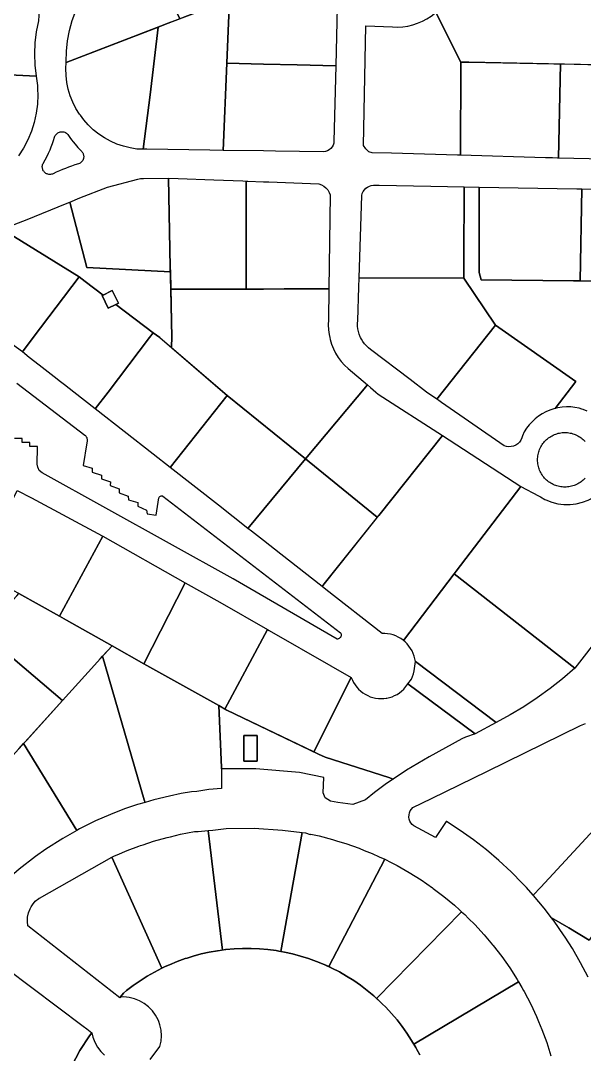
# Model space of a CAD drawing. Header units: metres. Extents: x 3 to 1027712, y 40 to 4430649.
# Drawn here: x 512744.4 to 512892.1, y 4412620.9 to 4412892.1 of the extents above; entities that cross this region are included whole.
import ezdxf

# ---------------------------------------------------------------- set-up
doc = ezdxf.new("R2010")
doc.units = ezdxf.units.M
doc.header["$MEASUREMENT"] = 0
doc.layers.add('A.ES.SDGC.CP.07003.cadastralparcel — CadastralParcel', color=1, linetype='Continuous')

msp = doc.modelspace()

# ---------------------------------------------------------------- linework, layer by layer
at = {"layer": 'A.ES.SDGC.CP.07003.cadastralparcel — CadastralParcel', "color": 7, "linetype": 'Continuous', "flags": 128}
for points in [[(512777.56, 4412913.19), (512794.24, 4412922.78), (512799.17, 4412925.61), (512812.62, 4412902.04), (512827.56, 4412905.58), (512827.51, 4412903.5), (512826.97, 4412880.26), (512816.84, 4412880.52), (512808.06, 4412880.75), (512798.46, 4412881), (512798.82, 4412889.45), (512799.16, 4412897.63), (512787.4, 4412893.12), (512786.1, 4412892.62), (512776.7, 4412912.7), (512777.56, 4412913.19)], [(512786.1, 4412892.62), (512782.37, 4412891.19), (512782.16, 4412891.11), (512756.31, 4412881.19), (512756.32, 4412881.36), (512756.37, 4412884.09), (512756.64, 4412886.81), (512757.15, 4412889.5), (512757.87, 4412892.14), (512758.82, 4412894.71), (512759.97, 4412897.19), (512761.33, 4412899.56), (512762.89, 4412901.81), (512764.62, 4412903.93), (512766.53, 4412905.89), (512768.59, 4412907.69), (512770.8, 4412909.31), (512773.62, 4412910.93), (512776.7, 4412912.7), (512786.1, 4412892.62)], [(512859.76, 4412881.27), (512853.18, 4412894.28), (512854.02, 4412895.05), (512854.91, 4412896.04), (512855.72, 4412897.11), (512856.43, 4412898.24), (512857.05, 4412899.43), (512857.55, 4412900.67), (512857.95, 4412901.94), (512858.1, 4412902.66), (512858.23, 4412903.25), (512871.82, 4412901.51), (512894.63, 4412904.71), (512896.9, 4412899.22), (512897.35, 4412898.12), (512898.48, 4412895.45), (512899.98, 4412891.63), (512901.64, 4412887.87), (512903.46, 4412884.19), (512905.43, 4412880.59), (512905.53, 4412880.41), (512903.68, 4412880.4), (512861.87, 4412881.24), (512859.76, 4412881.27)], [(512782.16, 4412891.11), (512782.37, 4412891.19), (512787.4, 4412893.12), (512799.16, 4412897.63), (512798.82, 4412889.45), (512798.46, 4412881), (512797.5, 4412858.09), (512793.93, 4412858.14), (512777.49, 4412858.39), (512776.53, 4412858.41), (512778.3, 4412872.65), (512780.47, 4412890.46), (512782.16, 4412891.11)], [(512852.79, 4412893.95), (512853.03, 4412894.14), (512853.18, 4412894.28), (512859.76, 4412881.27), (512859.76, 4412880.59), (512859.65, 4412856.81), (512858.89, 4412856.84), (512841.58, 4412857.35), (512836.53, 4412857.49), (512835.68, 4412857.74), (512834.83, 4412858.48), (512834.25, 4412859.34), (512834.85, 4412890.74), (512841.87, 4412890.51), (512843.2, 4412890.46), (512844.54, 4412890.54), (512845.87, 4412890.72), (512847.17, 4412891.02), (512848.44, 4412891.44), (512849.67, 4412891.96), (512850.86, 4412892.59), (512851.98, 4412893.31), (512852.79, 4412893.95)], [(512776.53, 4412858.41), (512774.85, 4412858.43), (512773.06, 4412858.72), (512771.3, 4412859.16), (512769.59, 4412859.75), (512767.93, 4412860.49), (512766.35, 4412861.36), (512764.84, 4412862.37), (512763.42, 4412863.51), (512762.11, 4412864.76), (512760.91, 4412866.12), (512760.04, 4412867.31), (512759.84, 4412867.58), (512758.89, 4412869.12), (512758.07, 4412870.74), (512757.4, 4412872.43), (512756.88, 4412874.17), (512756.51, 4412875.94), (512756.29, 4412877.74), (512756.23, 4412879.55), (512756.31, 4412881.19), (512780.47, 4412890.46), (512778.3, 4412872.65), (512776.53, 4412858.41)], [(512885.4, 4412880.77), (512885.87, 4412880.76), (512885.38, 4412856.08), (512885.1, 4412856.09), (512883.82, 4412856.12), (512881.93, 4412856.16), (512859.65, 4412856.81), (512859.76, 4412880.59), (512859.76, 4412881.27), (512861.87, 4412881.24), (512884.14, 4412880.79), (512885.4, 4412880.77)], [(512816.84, 4412880.52), (512826.97, 4412880.26), (512826.51, 4412860.5), (512826.43, 4412859.96), (512826.26, 4412859.46), (512826.01, 4412858.98), (512825.67, 4412858.57), (512825.26, 4412858.22), (512824.79, 4412857.95), (512824.29, 4412857.77), (512823.76, 4412857.69), (512811.19, 4412857.88), (512808.06, 4412857.93), (512797.5, 4412858.09), (512798.46, 4412881), (512808.06, 4412880.75), (512816.84, 4412880.52)], [(512885.87, 4412880.76), (512903.68, 4412880.4), (512905.53, 4412880.41), (512906.67, 4412877.78), (512908.77, 4412873.84), (512914.19, 4412866.14), (512916.36, 4412863.07), (512916.99, 4412861.51), (512917.19, 4412860.73), (512917.28, 4412859.94), (512917.11, 4412859.15), (512916.73, 4412858.11), (512916.08, 4412857.08), (512915.48, 4412856.4), (512914.9, 4412855.99), (512914.22, 4412855.69), (512913.43, 4412855.48), (512885.38, 4412856.08), (512885.87, 4412880.76)], [(512753.29, 4412861.57), (512753.37, 4412861.79), (512753.47, 4412862.01), (512753.6, 4412862.2), (512753.76, 4412862.38), (512753.93, 4412862.55), (512754.13, 4412862.69), (512754.33, 4412862.8), (512754.55, 4412862.89), (512754.78, 4412862.96), (512755.01, 4412862.99), (512755.25, 4412863), (512755.49, 4412862.98), (512755.72, 4412862.94), (512755.94, 4412862.86), (512756.16, 4412862.76), (512756.36, 4412862.63), (512756.47, 4412862.55), (512756.58, 4412862.45), (512756.68, 4412862.35), (512756.77, 4412862.24), (512757.31, 4412861.48), (512757.74, 4412860.89), (512758.19, 4412860.31), (512758.69, 4412859.7), (512759.03, 4412859.3), (512759.41, 4412858.86), (512759.87, 4412858.36), (512760.39, 4412857.82), (512760.55, 4412857.62), (512760.66, 4412857.45), (512760.74, 4412857.28), (512760.81, 4412857.11), (512760.86, 4412856.92), (512760.9, 4412856.73), (512760.91, 4412856.54), (512760.91, 4412856.35), (512760.89, 4412856.16), (512760.84, 4412855.92), (512760.76, 4412855.69), (512760.65, 4412855.48), (512760.52, 4412855.27), (512760.36, 4412855.09), (512760.18, 4412854.92), (512759.99, 4412854.78), (512759.77, 4412854.66), (512759.56, 4412854.58), (512758.61, 4412854.27), (512757.71, 4412853.96), (512756.89, 4412853.66), (512756.17, 4412853.38), (512755.37, 4412853.06), (512754.57, 4412852.72), (512753.7, 4412852.34), (512752.88, 4412851.95), (512752.73, 4412851.89), (512752.49, 4412851.82), (512752.24, 4412851.78), (512751.99, 4412851.78), (512751.74, 4412851.8), (512751.55, 4412851.84), (512751.36, 4412851.9), (512751.18, 4412851.98), (512751.01, 4412852.07), (512750.85, 4412852.18), (512750.7, 4412852.31), (512750.56, 4412852.45), (512750.44, 4412852.6), (512750.33, 4412852.76), (512750.24, 4412852.94), (512750.16, 4412853.12), (512750.11, 4412853.31), (512750.07, 4412853.5), (512750.06, 4412853.7), (512750.06, 4412853.89), (512750.08, 4412854.09), (512750.11, 4412854.23), (512750.15, 4412854.37), (512750.2, 4412854.51), (512750.25, 4412854.65), (512750.8, 4412855.61), (512751.24, 4412856.44), (512751.68, 4412857.33), (512752.08, 4412858.23), (512752.42, 4412859.05), (512752.73, 4412859.88), (512753.02, 4412860.72), (512753.29, 4412861.57)], [(512761.75, 4412827.36), (512757.25, 4412844.54), (512759.86, 4412845.62), (512767.16, 4412848.42), (512775.14, 4412850.55), (512775.81, 4412850.73), (512776.62, 4412850.74), (512783.17, 4412850.81), (512783.59, 4412827.42), (512783.62, 4412826.19), (512761.75, 4412827.36)], [(512803.46, 4412821.7), (512801.57, 4412821.69), (512794.84, 4412821.67), (512784.53, 4412821.65), (512783.73, 4412821.65), (512783.59, 4412827.42), (512783.17, 4412850.81), (512785.63, 4412850.72), (512795.01, 4412850.37), (512802.65, 4412850.08), (512803.46, 4412850.05), (512803.46, 4412821.7)], [(512803.9, 4412850.03), (512808.06, 4412849.87), (512809.47, 4412849.82), (512822.51, 4412849.32), (512823.2, 4412849.09), (512823.85, 4412848.74), (512824.41, 4412848.28), (512824.88, 4412847.72), (512825.24, 4412847.08), (512825.48, 4412846.39), (512825.19, 4412821.76), (512813.49, 4412821.73), (512808.06, 4412821.71), (512803.97, 4412821.7), (512803.46, 4412821.7), (512803.46, 4412850.05), (512803.9, 4412850.03)], [(512860.56, 4412824.59), (512833.1, 4412824.67), (512833.79, 4412846.29), (512833.94, 4412846.81), (512834.17, 4412847.31), (512834.48, 4412847.76), (512834.86, 4412848.15), (512835.29, 4412848.48), (512835.78, 4412848.72), (512836.3, 4412848.88), (512836.84, 4412848.96), (512838.33, 4412848.93), (512851.86, 4412848.69), (512860.64, 4412848.53), (512860.57, 4412829.11), (512860.57, 4412828.06), (512860.56, 4412824.59)], [(512890.15, 4412847.99), (512891.47, 4412847.97), (512891.04, 4412823.87), (512889.3, 4412823.89), (512865.12, 4412824.13), (512864.53, 4412826.03), (512864.53, 4412826.76), (512864.53, 4412848.46), (512890.15, 4412847.99)], [(512916.35, 4412847.51), (512916.64, 4412847.51), (512916.14, 4412823.62), (512915.9, 4412823.62), (512915.61, 4412823.62), (512891.04, 4412823.87), (512891.47, 4412847.97), (512905.95, 4412847.7), (512915.98, 4412847.52), (512916.35, 4412847.51)], [(512784.05, 4412808.97), (512783.96, 4412806.64), (512783.95, 4412806.33), (512780.87, 4412808.97), (512779.16, 4412810.25), (512769.32, 4412817.66), (512769.99, 4412817.99), (512768.41, 4412821.29), (512766.04, 4412820.15), (512761.29, 4412823.71), (512759.68, 4412824.91), (512739.76, 4412837.21), (512740.65, 4412837.73), (512741.88, 4412838.3), (512743.09, 4412838.86), (512745.63, 4412839.76), (512756.61, 4412844.28), (512757.25, 4412844.54), (512761.75, 4412827.36), (512783.62, 4412826.19), (512784.05, 4412808.97)], [(512759.68, 4412824.91), (512761.29, 4412823.71), (512766.04, 4412820.15), (512765.75, 4412820.01), (512767.34, 4412816.71), (512769.32, 4412817.66), (512779.16, 4412810.25), (512778.19, 4412808.97), (512767.32, 4412794.68), (512763.96, 4412790.26), (512758.31, 4412794.68), (512755.92, 4412796.55), (512754.5, 4412797.66), (512753.97, 4412798.07), (512749.27, 4412801.74), (512746.64, 4412803.79), (512744.86, 4412805.22), (512747.68, 4412808.97), (512759.68, 4412824.91)], [(512853.47, 4412792.82), (512850.79, 4412794.68), (512846.44, 4412797.98), (512836.1, 4412805.84), (512835.53, 4412806.29), (512835, 4412806.79), (512834.52, 4412807.33), (512834.09, 4412807.91), (512833.71, 4412808.53), (512833.49, 4412808.97), (512833.39, 4412809.18), (512833.13, 4412809.86), (512832.92, 4412810.55), (512832.78, 4412811.27), (512832.7, 4412811.99), (512832.69, 4412812.71), (512832.74, 4412813.44), (512833.02, 4412822.18), (512833.1, 4412824.67), (512860.56, 4412824.59), (512868.86, 4412812.26), (512853.47, 4412792.82)], [(512819.09, 4412777.13), (512798.55, 4412793.82), (512783.95, 4412806.33), (512783.96, 4412806.64), (512784.05, 4412808.97), (512783.73, 4412821.65), (512784.53, 4412821.65), (512794.84, 4412821.67), (512801.57, 4412821.69), (512808.06, 4412821.71), (512813.49, 4412821.73), (512825.19, 4412821.76), (512825.1, 4412813.66), (512825.03, 4412812.35), (512825.07, 4412811.05), (512825.22, 4412809.75), (512825.39, 4412808.97), (512825.49, 4412808.48), (512825.87, 4412807.23), (512826.35, 4412806.02), (512826.94, 4412804.85), (512827.63, 4412803.74), (512828.42, 4412802.7), (512829.29, 4412801.73), (512830.24, 4412800.84), (512835.29, 4412796.58), (512819.09, 4412777.13)], [(512769.99, 4412817.99), (512769.32, 4412817.66), (512767.34, 4412816.71), (512765.75, 4412820.01), (512766.04, 4412820.15), (512768.05, 4412821.12), (512768.41, 4412821.29), (512769.99, 4412817.99)], [(512868.86, 4412812.26), (512889.88, 4412797.43), (512884.46, 4412790.39), (512884.12, 4412790.31), (512883.06, 4412789.96), (512882.03, 4412789.52), (512881.05, 4412788.98), (512880.11, 4412788.37), (512879.23, 4412787.68), (512878.42, 4412786.91), (512877.67, 4412786.08), (512877, 4412785.18), (512876.4, 4412784.23), (512875.9, 4412783.24), (512875.74, 4412782.64), (512875.47, 4412782.08), (512875.11, 4412781.57), (512874.67, 4412781.14), (512874.15, 4412780.79), (512873.58, 4412780.53), (512872.98, 4412780.38), (512872.36, 4412780.34), (512871.77, 4412780.41), (512871.74, 4412780.41), (512871.14, 4412780.58), (512854.71, 4412791.96), (512853.99, 4412792.46), (512853.47, 4412792.82), (512868.86, 4412812.26)], [(512798.55, 4412793.82), (512783.55, 4412774.91), (512779.13, 4412778.37), (512763.96, 4412790.26), (512767.32, 4412794.68), (512778.19, 4412808.97), (512779.16, 4412810.25), (512780.87, 4412808.97), (512798.55, 4412793.82)], [(512836.12, 4412795.87), (512837.52, 4412794.68), (512838.12, 4412794.17), (512854.92, 4412783.27), (512838.25, 4412762.34), (512837.87, 4412761.87), (512819.99, 4412776.4), (512819.09, 4412777.13), (512835.29, 4412796.58), (512836.12, 4412795.87)], [(512803.95, 4412758.93), (512796.21, 4412764.99), (512783.55, 4412774.91), (512798.55, 4412793.82), (512819.09, 4412777.13), (512803.95, 4412758.93)], [(512854.92, 4412783.27), (512875.53, 4412769.9), (512858.55, 4412747.66), (512858.03, 4412746.98), (512844.7, 4412729.52), (512844.61, 4412729.59), (512844.01, 4412730.02), (512843.37, 4412730.39), (512842.71, 4412730.7), (512842.02, 4412730.96), (512841.31, 4412731.16), (512840.58, 4412731.29), (512839.85, 4412731.36), (512839.11, 4412731.37), (512824.41, 4412742.89), (512823.39, 4412743.69), (512823.96, 4412744.41), (512838.25, 4412762.34), (512854.92, 4412783.27)], [(512819.99, 4412776.4), (512837.87, 4412761.87), (512837.22, 4412761.05), (512823.96, 4412744.41), (512823.39, 4412743.69), (512812.55, 4412752.18), (512808.06, 4412755.7), (512804.89, 4412758.19), (512803.95, 4412758.93), (512819.09, 4412777.13), (512819.99, 4412776.4)], [(512743.49, 4412768.88), (512747.21, 4412766.9), (512765.79, 4412756.99), (512765.92, 4412756.91), (512754.54, 4412735.85), (512743.93, 4412741.81), (512742.57, 4412742.57), (512733.11, 4412747.89), (512743.49, 4412768.88)], [(512915.15, 4412755.01), (512911.86, 4412750.88), (512889.65, 4412722.23), (512858.03, 4412746.98), (512858.55, 4412747.66), (512875.53, 4412769.9), (512880.15, 4412767.47), (512880.63, 4412767.16), (512881.76, 4412766.53), (512882.06, 4412766.38), (512883.58, 4412765.79), (512885.16, 4412765.39), (512886.78, 4412765.19), (512888.41, 4412765.18), (512890.03, 4412765.38), (512891.61, 4412765.77), (512893.14, 4412766.35), (512894.58, 4412767.11), (512895.91, 4412768.05), (512897.27, 4412769.01), (512897.39, 4412768.91), (512915.15, 4412755.01)], [(512765.92, 4412756.91), (512787.5, 4412744.68), (512776.71, 4412723.41), (512768.33, 4412728.11), (512756.37, 4412734.82), (512754.54, 4412735.85), (512765.92, 4412756.91)], [(512858.03, 4412746.98), (512889.65, 4412722.23), (512886.43, 4412719.46), (512883.15, 4412716.88), (512879.76, 4412714.44), (512876.27, 4412712.14), (512872.69, 4412710), (512869.02, 4412708.01), (512847.87, 4412724), (512847.74, 4412724.73), (512847.54, 4412725.44), (512847.28, 4412726.13), (512846.97, 4412726.79), (512846.6, 4412727.43), (512846.17, 4412728.03), (512845.7, 4412728.6), (512845.18, 4412729.12), (512844.7, 4412729.52), (512858.03, 4412746.98)], [(512797.91, 4412711.52), (512796.3, 4412712.42), (512776.71, 4412723.41), (512787.5, 4412744.68), (512796.56, 4412739.55), (512809.12, 4412732.36), (512797.91, 4412711.52)], [(512743.38, 4412741.22), (512743.93, 4412741.81), (512754.54, 4412735.85), (512756.37, 4412734.82), (512768.33, 4412728.11), (512765.21, 4412724.66), (512763.77, 4412723.07), (512755.39, 4412713.81), (512739.95, 4412726.89), (512739.76, 4412727.05), (512734.39, 4412731.58), (512743.38, 4412741.22)], [(512821.27, 4412700.26), (512798.47, 4412711.2), (512797.91, 4412711.52), (512809.12, 4412732.36), (512809.55, 4412732.11), (512825.65, 4412722.89), (512831.05, 4412719.79), (512821.27, 4412700.26)], [(512739.76, 4412727.05), (512739.95, 4412726.89), (512755.39, 4412713.81), (512743.87, 4412701.06), (512742.21, 4412699.22), (512732.11, 4412688.06), (512731.78, 4412687.69), (512731.33, 4412688.06), (512716.42, 4412700.3), (512739.76, 4412727.05)], [(512796.3, 4412712.42), (512796.99, 4412696.2), (512797.05, 4412691.35), (512796.99, 4412690.64), (512793.68, 4412690.41), (512790.6, 4412689.91), (512789.2, 4412689.81), (512786.48, 4412689.34), (512783.43, 4412688.69), (512779.28, 4412687.67), (512776.99, 4412687.03), (512776.78, 4412687.75), (512765.86, 4412725.38), (512768.33, 4412728.11), (512776.71, 4412723.41), (512796.3, 4412712.42)], [(512745.98, 4412703.39), (512755.39, 4412713.81), (512763.77, 4412723.07), (512765.21, 4412724.66), (512765.86, 4412725.38), (512776.78, 4412687.75), (512776.99, 4412687.03), (512775.03, 4412686.48), (512771.57, 4412685.33), (512767.9, 4412683.9), (512763.98, 4412682.16), (512760.36, 4412680.34), (512759.8, 4412680.06), (512759.15, 4412679.69), (512745.16, 4412702.5), (512745.98, 4412703.39)], [(512847.87, 4412724), (512869.02, 4412708.01), (512863.56, 4412705.01), (512845.87, 4412718.16), (512846.86, 4412719.4), (512847.36, 4412720.77), (512847.53, 4412721.56), (512847.87, 4412724)], [(512831.66, 4412718.46), (512832.05, 4412717.85), (512832.49, 4412717.27), (512832.98, 4412716.73), (512833.51, 4412716.23), (512834.09, 4412715.79), (512834.7, 4412715.39), (512835.35, 4412715.05), (512836.02, 4412714.77), (512836.72, 4412714.55), (512837.43, 4412714.39), (512838.15, 4412714.3), (512838.88, 4412714.26), (512839.61, 4412714.29), (512840.17, 4412714.36), (512840.33, 4412714.38), (512841.04, 4412714.54), (512841.74, 4412714.76), (512842.41, 4412715.04), (512843.06, 4412715.37), (512843.67, 4412715.76), (512844.25, 4412716.21), (512844.79, 4412716.7), (512845.31, 4412717.41), (512845.87, 4412718.16), (512863.56, 4412705.01), (512860.99, 4412704.19), (512860.02, 4412703.74), (512851.46, 4412698.97), (512845.5, 4412695.52), (512842.03, 4412693.17), (512840.87, 4412693.54), (512824.17, 4412698.88), (512822.43, 4412699.71), (512821.27, 4412700.26), (512831.05, 4412719.79), (512831.33, 4412719.11), (512831.66, 4412718.46)], [(512796.99, 4412695.85), (512796.99, 4412696.2), (512796.3, 4412712.42), (512798.47, 4412711.2), (512822.43, 4412699.71), (512824.17, 4412698.88), (512840.87, 4412693.54), (512842.03, 4412693.17), (512840.28, 4412691.98), (512837.12, 4412689.59), (512834.74, 4412687.75), (512831.41, 4412686.44), (512827.53, 4412686.99), (512825.61, 4412687.33), (512824.16, 4412688.26), (512823.66, 4412689.52), (512823.89, 4412693.54), (512817.5, 4412694.9), (512806.07, 4412695.85), (512796.99, 4412695.85)], [(512759.15, 4412679.69), (512755.42, 4412677.58), (512751, 4412674.72), (512748.31, 4412672.85), (512743.99, 4412669.55), (512740.39, 4412666.39), (512738.36, 4412664.62), (512737.45, 4412664.06), (512736.45, 4412663.68), (512735.39, 4412663.5), (512734.32, 4412663.51), (512733.27, 4412663.73), (512732.28, 4412664.13), (512732.06, 4412664.25), (512731.38, 4412664.72), (512730.98, 4412665.07), (512719.74, 4412674.38), (512720.44, 4412675.15), (512731.78, 4412687.69), (512732.11, 4412688.06), (512742.21, 4412699.22), (512743.87, 4412701.06), (512745.16, 4412702.5), (512759.15, 4412679.69)], [(512803.02, 4412704.55), (512802.9, 4412704.55), (512802.92, 4412697.87), (512803.12, 4412697.83), (512803.45, 4412697.83), (512806.39, 4412697.84), (512806.37, 4412703.61), (512806.37, 4412704.56), (512803.34, 4412704.55), (512803.02, 4412704.55)], [(512803.02, 4412704.55), (512806.37, 4412704.56), (512806.37, 4412703.61), (512806.39, 4412697.84), (512803.12, 4412697.83), (512802.92, 4412697.87), (512802.9, 4412704.55), (512803.02, 4412704.55)], [(512910.52, 4412697.08), (512921.45, 4412689.28), (512920.56, 4412688.06), (512905.95, 4412668.1), (512894.11, 4412651.93), (512893.38, 4412650.93), (512888.04, 4412654.09), (512883.55, 4412656.75), (512881.61, 4412659.29), (512878.85, 4412662.6), (512878.76, 4412662.7), (512880.73, 4412664.83), (512902.19, 4412688.06), (512903.52, 4412689.5), (512905.95, 4412692.13), (512910.52, 4412697.08)], [(512797.26, 4412648.3), (512796, 4412648.13), (512793.84, 4412647.75), (512791.69, 4412647.27), (512789.57, 4412646.7), (512787.99, 4412646.2), (512787.47, 4412646.04), (512785.4, 4412645.29), (512783.37, 4412644.45), (512782.28, 4412643.95), (512781.38, 4412643.53), (512768.32, 4412672.68), (512768.97, 4412672.99), (512769.65, 4412673.28), (512772.34, 4412674.43), (512775.32, 4412675.56), (512775.76, 4412675.73), (512776.54, 4412675.93), (512779.24, 4412676.87), (512782.76, 4412677.86), (512783.64, 4412677.97), (512786.32, 4412678.69), (512789.92, 4412679.36), (512790.89, 4412679.38), (512793.55, 4412679.66), (512797.26, 4412648.3)], [(512812.56, 4412647.92), (512812.04, 4412648.01), (512811.33, 4412648.14), (512809.15, 4412648.42), (512806.96, 4412648.61), (512804.77, 4412648.71), (512802.57, 4412648.7), (512800.37, 4412648.61), (512798.18, 4412648.41), (512798.08, 4412648.4), (512797.26, 4412648.3), (512793.55, 4412679.66), (512794.76, 4412679.79), (512798.23, 4412680.15), (512805.62, 4412680.28), (512812.98, 4412679.77), (512818.13, 4412679.13), (512812.56, 4412647.92)], [(512825.15, 4412643.95), (512823.97, 4412644.49), (512821.93, 4412645.32), (512819.87, 4412646.07), (512817.77, 4412646.73), (512815.64, 4412647.29), (512813.5, 4412647.76), (512812.56, 4412647.92), (512818.13, 4412679.13), (512819.04, 4412679.01), (512820.28, 4412678.61), (512820.48, 4412678.7), (512822.62, 4412678.24), (512826.16, 4412677.32), (512827.44, 4412676.83), (512829.66, 4412676.25), (512833.11, 4412675.02), (512834.42, 4412674.43), (512836.5, 4412673.64), (512838.36, 4412672.79), (512839.82, 4412672.12), (512825.15, 4412643.95)], [(512770.39, 4412635.8), (512746.31, 4412654.61), (512746.16, 4412655.76), (512746.21, 4412656.93), (512746.46, 4412658.06), (512746.9, 4412659.14), (512747.15, 4412659.6), (512747.52, 4412660.13), (512748.18, 4412661.16), (512749.13, 4412661.83), (512749.22, 4412661.89), (512749.3, 4412661.95), (512768.32, 4412672.68), (512781.38, 4412643.53), (512779.43, 4412642.52), (512777.52, 4412641.42), (512775.67, 4412640.24), (512773.86, 4412638.99), (512772.12, 4412637.65), (512771.36, 4412637.02), (512770.39, 4412635.8)], [(512859.44, 4412658.82), (512859.96, 4412658.34), (512837.69, 4412635.62), (512836.93, 4412636.3), (512835.24, 4412637.71), (512833.89, 4412638.73), (512833.49, 4412639.04), (512831.68, 4412640.29), (512829.82, 4412641.47), (512827.92, 4412642.56), (512825.96, 4412643.57), (512825.56, 4412643.76), (512825.15, 4412643.95), (512839.82, 4412672.12), (512840.17, 4412671.94), (512841.17, 4412671.43), (512841.53, 4412671.24), (512843.08, 4412670.44), (512846.26, 4412668.63), (512849.35, 4412666.68), (512852.36, 4412664.6), (512852.55, 4412664.45), (512855.27, 4412662.38), (512858.09, 4412660.04), (512859.44, 4412658.82)], [(512874.54, 4412640.54), (512874.87, 4412639.98), (512847.43, 4412623.6), (512847.12, 4412624.13), (512846.84, 4412624.61), (512845.65, 4412626.46), (512844.38, 4412628.25), (512843.03, 4412629.99), (512841.61, 4412631.67), (512840.12, 4412633.28), (512839.18, 4412634.21), (512838.55, 4412634.83), (512837.69, 4412635.62), (512859.96, 4412658.34), (512860.79, 4412657.58), (512861.79, 4412656.58), (512863.39, 4412655), (512865.87, 4412652.31), (512868.08, 4412649.7), (512868.23, 4412649.52), (512870.47, 4412646.62), (512872.57, 4412643.63), (512874.54, 4412640.54)]]:
    msp.add_lwpolyline(points, close=True, dxfattribs=at)
for points in [[(512749.24, 4412894.88), (512749.06, 4412892.04), (512749.06, 4412892.04), (512748.47, 4412889.18), (512748.11, 4412886.29), (512748, 4412883.38), (512748.12, 4412880.46), (512748.48, 4412877.57), (512734.39, 4412878.27), (512732.51, 4412878.36), (512732.49, 4412878.36), (512731.22, 4412879.75), (512729.68, 4412881.44), (512728.2, 4412883.05), (512727.89, 4412883.38), (512725.69, 4412885.77), (512719.21, 4412892.8)], [(512734.39, 4412878.27), (512748.48, 4412877.57), (512748.8, 4412875.14), (512748.84, 4412874.09), (512748.9, 4412872.7), (512748.8, 4412870.25), (512748.47, 4412867.83), (512747.94, 4412865.44), (512747.2, 4412863.11), (512746.25, 4412860.85), (512745.12, 4412858.68), (512743.79, 4412856.63)], [(512892.88, 4412789.71), (512891.84, 4412790.12), (512891.47, 4412790.23), (512890.76, 4412790.43), (512889.67, 4412790.65), (512888.55, 4412790.78), (512887.43, 4412790.81), (512886.32, 4412790.74), (512885.21, 4412790.57), (512884.46, 4412790.39), (512889.88, 4412797.43), (512868.86, 4412812.26), (512860.56, 4412824.59), (512860.57, 4412828.06), (512860.57, 4412829.11), (512860.64, 4412848.53), (512864.53, 4412848.46), (512864.53, 4412826.76), (512864.53, 4412826.03), (512865.12, 4412824.13), (512865.12, 4412824.13), (512889.3, 4412823.89), (512915.61, 4412823.62)], [(512739.76, 4412837.21), (512759.68, 4412824.91), (512759.68, 4412824.91), (512747.68, 4412808.97), (512744.86, 4412805.22), (512741.75, 4412807.52)], [(512743.41, 4412796.99), (512761.21, 4412783.39), (512761.36, 4412783.25), (512761.49, 4412783.09), (512761.6, 4412782.92), (512761.69, 4412782.74), (512761.76, 4412782.54), (512761.8, 4412782.35), (512761.83, 4412782.14), (512761.83, 4412781.94), (512761.81, 4412781.79), (512761.78, 4412781.64), (512761.74, 4412781.49), (512761.69, 4412781.35), (512760.76, 4412775.42), (512763.15, 4412774.68), (512763.16, 4412773.68), (512765.54, 4412772.92), (512765.59, 4412771.92), (512767.96, 4412771.15), (512767.85, 4412770.15), (512770.19, 4412769.27), (512770.22, 4412768.27), (512772.56, 4412767.4), (512772.68, 4412766.41), (512775.09, 4412765.75), (512775.1, 4412764.75), (512777.38, 4412763.74), (512777.51, 4412762.75), (512779.94, 4412762.4), (512780.61, 4412766.93), (512780.68, 4412767.08), (512780.78, 4412767.2), (512780.91, 4412767.31), (512781.05, 4412767.38), (512781.21, 4412767.43), (512781.37, 4412767.44), (512781.53, 4412767.42), (512781.68, 4412767.36), (512828.25, 4412731.54), (512828.32, 4412731.41), (512828.37, 4412731.27), (512828.41, 4412731.13), (512828.42, 4412730.98), (512828.41, 4412730.83), (512828.38, 4412730.68), (512828.33, 4412730.54), (512828.26, 4412730.41), (512828.18, 4412730.3), (512828.08, 4412730.19), (512827.97, 4412730.1), (512827.86, 4412730.03), (512827.73, 4412729.97), (512827.59, 4412729.93), (512827.45, 4412729.9), (512827.31, 4412729.9), (512800.11, 4412745.7), (512750.04, 4412773.53), (512749.28, 4412774.15), (512749.14, 4412774.36), (512749.03, 4412774.55), (512748.85, 4412774.97), (512748.76, 4412775.41), (512748.74, 4412775.63), (512748.76, 4412780.38), (512746.76, 4412780.38), (512746.76, 4412781.43), (512744.76, 4412781.43), (512744.77, 4412782.47), (512742.77, 4412782.48)], [(512892.34, 4412772.11), (512892.1, 4412771.85), (512891.84, 4412771.61), (512891.57, 4412771.38), (512891.29, 4412771.16), (512891.01, 4412770.96), (512890.71, 4412770.77), (512890.41, 4412770.6), (512890.09, 4412770.44), (512889.77, 4412770.3), (512889.45, 4412770.18), (512889.12, 4412770.07), (512888.77, 4412769.97), (512888.42, 4412769.89), (512888.08, 4412769.83), (512887.73, 4412769.79), (512887.38, 4412769.77), (512887.03, 4412769.76), (512886.69, 4412769.77), (512886.34, 4412769.79), (512885.99, 4412769.83), (512885.64, 4412769.89), (512885.3, 4412769.97), (512884.95, 4412770.07), (512884.62, 4412770.18), (512884.3, 4412770.3), (512883.98, 4412770.44), (512883.66, 4412770.6), (512883.36, 4412770.77), (512883.06, 4412770.96), (512882.78, 4412771.16), (512882.5, 4412771.38), (512882.23, 4412771.61), (512881.97, 4412771.85), (512881.73, 4412772.11), (512881.5, 4412772.37), (512881.28, 4412772.66), (512881.08, 4412772.94), (512880.89, 4412773.24), (512880.72, 4412773.54), (512880.56, 4412773.86), (512880.42, 4412774.18), (512880.29, 4412774.51), (512880.18, 4412774.85), (512880.09, 4412775.18), (512880.01, 4412775.52), (512879.95, 4412775.87), (512879.91, 4412776.22), (512879.89, 4412776.56), (512879.88, 4412776.91), (512879.89, 4412777.26), (512879.91, 4412777.61), (512879.95, 4412777.96), (512880.01, 4412778.3), (512880.09, 4412778.65), (512880.18, 4412778.98), (512880.29, 4412779.31), (512880.42, 4412779.65), (512880.56, 4412779.97), (512880.72, 4412780.29), (512880.89, 4412780.59), (512881.08, 4412780.89), (512881.28, 4412781.17), (512881.5, 4412781.46), (512881.73, 4412781.72), (512881.97, 4412781.97), (512882.23, 4412782.22), (512882.5, 4412782.45), (512882.78, 4412782.67), (512883.06, 4412782.87), (512883.36, 4412783.06), (512883.66, 4412783.23), (512883.98, 4412783.38), (512884.3, 4412783.53), (512884.62, 4412783.65), (512884.95, 4412783.76), (512885.3, 4412783.86), (512885.64, 4412783.93), (512885.99, 4412783.99), (512886.34, 4412784.04), (512886.69, 4412784.06), (512887.03, 4412784.07), (512887.38, 4412784.06), (512887.73, 4412784.04), (512888.08, 4412783.99), (512888.42, 4412783.93), (512888.77, 4412783.86), (512889.12, 4412783.76), (512889.45, 4412783.65), (512889.77, 4412783.53), (512890.09, 4412783.38), (512890.41, 4412783.23), (512890.71, 4412783.06), (512891.01, 4412782.87), (512891.29, 4412782.67), (512891.57, 4412782.45), (512891.84, 4412782.22), (512892.1, 4412781.97), (512892.34, 4412781.72)], [(512902.19, 4412688.06), (512880.73, 4412664.83), (512878.76, 4412662.7), (512876.93, 4412664.71), (512875.95, 4412665.78), (512872.92, 4412668.84), (512869.75, 4412671.77), (512866.47, 4412674.55), (512863.07, 4412677.19), (512859.55, 4412679.69), (512855.99, 4412681.99), (512855.94, 4412682.03), (512853.13, 4412677.86), (512847.45, 4412680.86), (512847.03, 4412681.21), (512846.68, 4412681.64), (512846.42, 4412682.13), (512846.24, 4412682.65), (512846.16, 4412683.2), (512846.19, 4412683.75), (512846.31, 4412684.29), (512846.52, 4412684.8), (512846.83, 4412685.26), (512847.21, 4412685.66), (512852.1, 4412688.06), (512866.77, 4412695.26), (512891.12, 4412707.22), (512892.43, 4412707.75)], [(512893.13, 4412641.15), (512891.14, 4412644.97), (512888.99, 4412648.7), (512887.1, 4412651.66), (512886.68, 4412652.33), (512884.22, 4412655.87), (512883.55, 4412656.75), (512888.04, 4412654.09), (512888.04, 4412654.09), (512893.38, 4412650.93)], [(512778.31, 4412619.62), (512780.91, 4412623.01), (512781.21, 4412624.4), (512781.31, 4412625.82), (512781.22, 4412627.25), (512780.91, 4412628.64), (512780.6, 4412629.55), (512780.43, 4412629.97), (512779.76, 4412631.23), (512778.92, 4412632.38), (512777.92, 4412633.4), (512776.8, 4412634.27), (512775.56, 4412634.98), (512774.23, 4412635.51), (512772.85, 4412635.84), (512771.43, 4412635.98), (512770.51, 4412635.95), (512771.36, 4412637.02), (512772.12, 4412637.65), (512773.86, 4412638.99), (512775.67, 4412640.24), (512777.52, 4412641.42), (512779.43, 4412642.52), (512781.38, 4412643.53), (512782.28, 4412643.95), (512783.37, 4412644.45), (512785.4, 4412645.29), (512787.47, 4412646.04), (512787.99, 4412646.2), (512789.57, 4412646.7), (512791.69, 4412647.27), (512793.84, 4412647.75), (512796, 4412648.13), (512798.08, 4412648.4), (512798.18, 4412648.41), (512800.37, 4412648.61), (512802.57, 4412648.7), (512804.77, 4412648.71), (512806.96, 4412648.61), (512809.15, 4412648.42), (512811.33, 4412648.14), (512812.04, 4412648.01), (512812.56, 4412647.92), (512813.5, 4412647.76), (512815.64, 4412647.29), (512817.77, 4412646.73), (512819.87, 4412646.07), (512821.93, 4412645.32), (512823.97, 4412644.49), (512825.96, 4412643.57), (512827.92, 4412642.56), (512829.82, 4412641.47), (512831.68, 4412640.29), (512833.49, 4412639.04), (512833.89, 4412638.73), (512835.24, 4412637.71), (512836.93, 4412636.3), (512838.55, 4412634.83), (512839.18, 4412634.21), (512840.12, 4412633.28), (512841.61, 4412631.67), (512843.03, 4412629.99), (512844.38, 4412628.25), (512845.65, 4412626.46), (512846.84, 4412624.61), (512847.95, 4412622.72), (512848.23, 4412622.19), (512848.98, 4412620.77)], [(512724.08, 4412620.22), (512724.41, 4412621.41), (512725.53, 4412624.88), (512726.81, 4412628.29), (512728.23, 4412631.63), (512729.8, 4412634.92), (512731.51, 4412638.14), (512733.36, 4412641.27), (512733.79, 4412641.88), (512734.51, 4412643.13), (512735.07, 4412643.71), (512735.96, 4412644.33), (512736.85, 4412644.64), (512737.91, 4412644.64), (512738.96, 4412644.44), (512739.76, 4412644.09), (512740.61, 4412643.56), (512760.79, 4412628.33), (512761.71, 4412627.63), (512763.06, 4412626.62), (512762.42, 4412625.75), (512759.93, 4412621.92), (512757.79, 4412617.9)], [(512848.98, 4412620.77), (512848.23, 4412622.19), (512848.03, 4412622.56), (512847.95, 4412622.72), (512847.43, 4412623.6), (512874.87, 4412639.98), (512875.76, 4412638.44), (512876.22, 4412637.66), (512876.38, 4412637.38), (512878.07, 4412634.13), (512879.62, 4412630.82), (512880.13, 4412629.58), (512881.02, 4412627.44), (512882.27, 4412624), (512883.37, 4412620.51)], [(512757.79, 4412617.9), (512759.93, 4412621.92), (512762.42, 4412625.75), (512763.06, 4412626.62), (512763.33, 4412625.43), (512763.83, 4412624.09), (512764.51, 4412622.84), (512765.36, 4412621.7), (512766.36, 4412620.69)]]:
    msp.add_lwpolyline(points, dxfattribs=at)

doc.saveas('drawing.dxf')
